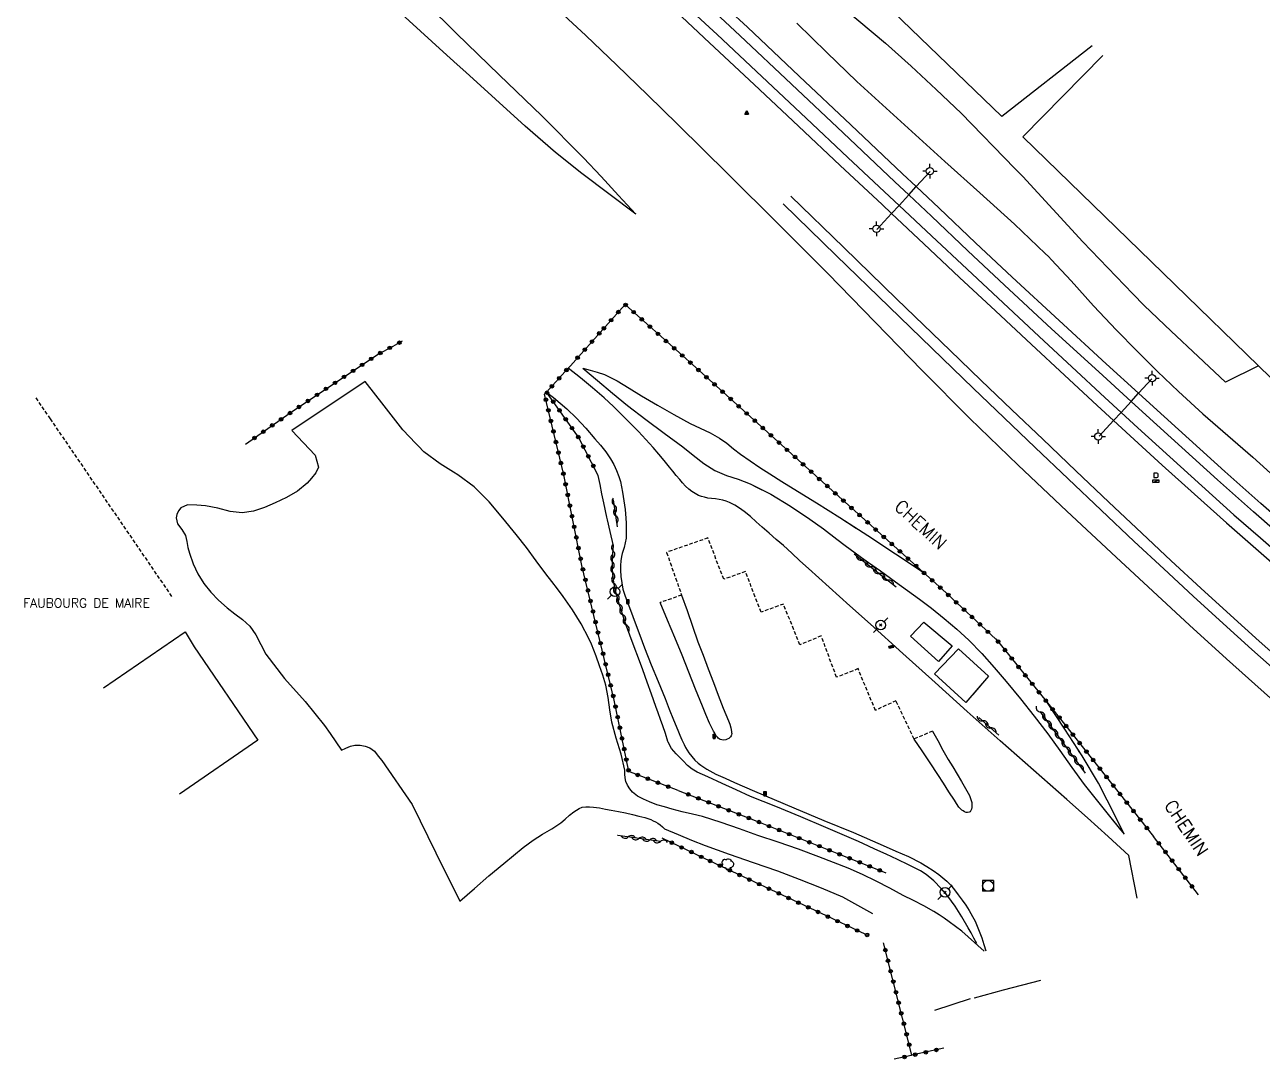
# Model space of a CAD drawing. Header units: millimetres. Extents: x 79000 to 80000, y 145084 to 146000.
# Drawn here: x 79681.4 to 79852.6, y 145706.7 to 145849.8 of the extents above; entities that cross this region are included whole.
import ezdxf
from ezdxf.enums import TextEntityAlignment as Align

# ---------------------------------------------------------------- set-up
doc = ezdxf.new("R2010")
doc.units = ezdxf.units.MM
doc.linetypes.add('DASHED', pattern=[0.75, 0.5, -0.25])
doc.layers.get('0').update_dxf_attribs({"linetype": 'CONTINUOUS'})
for name, color, linetype in [('W0008', 7, 'CONTINUOUS'), ('W0014', 7, 'CONTINUOUS'), ('W0017', 7, 'CONTINUOUS'), ('W0101', 7, 'CONTINUOUS'), ('W0104', 1, 'CONTINUOUS'), ('W0112', 1, 'DASHED'), ('W0211', 2, 'CONTINUOUS'), ('W0214', 2, 'CONTINUOUS'), ('W0300', 7, 'CONTINUOUS'), ('W0310', 3, 'CONTINUOUS'), ('W0322', 7, 'CONTINUOUS'), ('W0323', 7, 'CONTINUOUS'), ('W0401', 7, 'CONTINUOUS'), ('W0420', 7, 'CONTINUOUS'), ('W0438', 7, 'CONTINUOUS'), ('W0473', 7, 'CONTINUOUS'), ('W0610', 7, 'CONTINUOUS'), ('W0611', 7, 'CONTINUOUS'), ('W0700', 7, 'CONTINUOUS'), ('W0850', 7, 'CONTINUOUS'), ('W0982', 7, 'CONTINUOUS'), ('W0989', 7, 'CONTINUOUS')]:
    doc.layers.add(name, color=color, linetype=linetype)
doc.styles.get("Standard").update_dxf_attribs({"font": 'romans.shx', "width": 0.85})

# ---------------------------------------------------------------- blocks, each defined once
blk = doc.blocks.new('croix')
for p, q in [((-3, 0), (3, 0)), ((0, -3), (0, 3))]:
    blk.add_line(p, q)
blk = doc.blocks.new('T818')
at = {"color": 16, "linetype": 'Continuous', "xscale": 0.0001666666666666667, "yscale": 0.0001666666666666667}
blk.add_blockref('croix', (0, 0), dxfattribs=at)
blk = doc.blocks.new('T438')
for p, q in [((-0.4, 0.2), (0.4, 0.2)), ((-0.4, -0.2), (-0.4, 0.2)), ((0.15, 1.1), (-0.3, 1.1)), ((-0.3, 1.1), (-0.3, 0.5)), ((-0.3, 0.5), (0.15, 0.5)), ((0.3, 0.65), (0.3, 0.95)), ((0.4, 0.2), (0.4, -0.2))]:
    blk.add_line(p, q)
at = {"flags": 128}
for points in [[(-0.4, -0.2), (0.4, 0.2)], [(0.4, -0.2), (-0.4, -0.2)]]:
    blk.add_lwpolyline(points, dxfattribs=at)
for centre, major_axis, start_param, end_param in [((0.15, 0.95), (0.106, -0.106), 0.785398, 2.356194), ((0.15, 0.65), (0.106, 0.106), 3.926991, 5.497787)]:
    blk.add_ellipse(centre, major_axis=major_axis, ratio=1, start_param=start_param, end_param=end_param)
blk = doc.blocks.new('T610')
for p, q in [((-0.500001, 0), (-1.000002, 0)), ((0, 0.500001), (0, 1.000002)), ((0.500001, 0), (1.000002, 0)), ((0, -0.500001), (0, -1.000002))]:
    blk.add_line(p, q)
blk.add_ellipse((0, 0), major_axis=(-0.353554, 0.353554), ratio=1, start_param=3.926990817, end_param=10.2101761242)
blk = doc.blocks.new('T850')
for p, q in [((-0.25, -0.15), (0, 0.32)), ((0, 0.32), (0.25, -0.15)), ((-0.25, -0.15), (0.25, -0.15))]:
    blk.add_line(p, q)
for major_axis in [(-0.106, 0.106), (-0.0354, 0.0354), (-0.0236, 0.0236)]:
    blk.add_ellipse((0, 0), major_axis=major_axis, ratio=1, start_param=3.926991, end_param=10.210176)
blk = doc.blocks.new('t323o')
at = {"color": 0, "linetype": 'Continuous'}
for radius in [0.25, 0.15]:
    blk.add_circle((0, 0), radius, dxfattribs=at)
blk = doc.blocks.new('t310o')
at = {"color": 0, "linetype": 'Continuous'}
for centre, start, end in [((-0.5, 0.38), 216.8699, 323.1304), ((0.5, -0.37), 36.8699, 143.1303)]:
    blk.add_arc(centre, 0.625, start, end, dxfattribs=at)
blk = doc.blocks.new('T473')
for p, q in [((-0.166667, 0.166667), (0.166667, -0.166667)), ((-0.166667, -0.166667), (0.166667, 0.166667)), ((0.500001, 0.500001), (1.000002, 1.000002)), ((-1.000002, -1.000002), (-0.500001, -0.500001))]:
    blk.add_line(p, q)
blk.add_ellipse((0, 0), major_axis=(0.471405, 0.471405), ratio=1, start_param=5.4977871438, end_param=11.780972451)
blk = doc.blocks.new('T420')
for p, q in [((0.75, 0.75), (-0.75, 0.75)), ((-0.75, 0.75), (-0.75, -0.75)), ((0.75, 0.75), (0.75, -0.75)), ((0.75, -0.75), (-0.75, -0.75))]:
    blk.add_line(p, q)
blk.add_ellipse((0, 0), major_axis=(-0.53, 0.53), ratio=1, start_param=3.926991, end_param=10.210176)
blk = doc.blocks.new('T300')
for p, q in [((-0.8, 0.51), (-0.86, 0.34)), ((-0.86, 0.34), (-0.86, 0.17)), ((-0.86, 0.17), (-0.74, 0.06)), ((-0.69, 0.63), (-0.8, 0.51)), ((-0.8, -0.06), (-0.74, 0.06)), ((-0.74, 0.06), (-0.69, 0.11)), ((-0.57, 0.69), (-0.69, 0.63)), ((-0.46, 0.69), (-0.57, 0.69)), ((-0.29, 0.63), (-0.46, 0.69)), ((-0.29, 0.63), (-0.17, 0.74)), ((-0.23, 0.57), (-0.29, 0.63)), ((-0.17, 0.74), (-0.06, 0.8)), ((-0.06, 0.8), (0.06, 0.8)), ((0.06, 0.8), (0.23, 0.74)), ((0.23, 0.74), (0.34, 0.63)), ((0.34, 0.63), (0.4, 0.51)), ((0.46, 0.46), (0.34, 0.46)), ((0.4, 0.51), (0.4, 0.46)), ((0.57, 0.4), (0.46, 0.46)), ((0.57, 0.4), (0.69, 0.29)), ((0.69, 0.29), (0.74, 0.17)), ((0.74, 0.06), (0.69, -0.17)), ((0.74, 0.17), (0.74, 0.06)), ((-0.8, -0.17), (-0.8, -0.06)), ((-0.8, -0.23), (-0.8, -0.17)), ((-0.74, -0.34), (-0.8, -0.23)), ((-0.69, -0.4), (-0.74, -0.34)), ((-0.51, -0.46), (-0.69, -0.4)), ((-0.4, -0.46), (-0.51, -0.46)), ((-0.4, -0.46), (-0.34, -0.46)), ((-0.34, -0.46), (-0.34, -0.4)), ((-0.34, -0.51), (-0.34, -0.46)), ((-0.29, -0.63), (-0.34, -0.51)), ((-0.17, -0.74), (-0.29, -0.63)), ((-0.06, -0.8), (-0.17, -0.74)), ((0.06, -0.8), (-0.06, -0.8)), ((0.17, -0.74), (0.06, -0.8)), ((0.23, -0.69), (0.17, -0.74)), ((0.29, -0.46), (0.23, -0.46)), ((0.29, -0.63), (0.23, -0.69)), ((0.46, -0.4), (0.29, -0.46)), ((0.34, -0.51), (0.29, -0.63)), ((0.34, -0.51), (0.34, -0.46)), ((0.57, -0.34), (0.46, -0.4)), ((0.63, -0.29), (0.57, -0.34)), ((0.69, -0.17), (0.63, -0.29))]:
    blk.add_line(p, q)
blk = doc.blocks.new('T401')
for p, q in [((-0.3, 0.3), (0, 0.3)), ((-0.3, -0.25), (-0.3, 0.3)), ((-0.3, 0.15), (0, 0.15)), ((-0.3, 0), (0, 0)), ((0, 0.3), (0, -0.25)), ((-0.3, -0.15), (0, -0.15)), ((-0.3, -0.25), (-0.3, -0.3)), ((-0.3, -0.3), (0, -0.3)), ((0, -0.3), (0, -0.25))]:
    blk.add_line(p, q)
blk = doc.blocks.new('t322o')
at = {"color": 0, "linetype": 'Continuous'}
for radius in [0.25, 0.15]:
    blk.add_circle((0, 0), radius, dxfattribs=at)

msp = doc.modelspace()

# ---------------------------------------------------------------- linework, layer by layer
at = {"layer": 'W0008'}
msp.add_lwpolyline([(79821.88, 145717.65), (79816.73, 145716.27), (79812.72, 145715.2), (79812.72, 145715.2)], dxfattribs=at)
at = {"layer": 'W0014'}
msp.add_lwpolyline([(79812.17, 145715.07), (79807.24, 145713.49)], dxfattribs=at)
at = {"layer": 'W0017'}
for points in [[(79770.58, 145788.61), (79769.81, 145789.51), (79769.08, 145790.4), (79768.29, 145791.34), (79767.29, 145792.44), (79766.27, 145793.52), (79765.23, 145794.58), (79764.02, 145795.8), (79762.8, 145797.01), (79761.54, 145798.18), (79759.91, 145799.59), (79758.24, 145800.95), (79756.56, 145802.31)], [(79770.93, 145741.3), (79769.87, 145741.62), (79768.81, 145741.93), (79767.79, 145742.32), (79766.96, 145742.7), (79766.15, 145743.13), (79765.46, 145743.68), (79765.08, 145744.12), (79764.76, 145744.62), (79764.52, 145745.15), (79764.43, 145745.65), (79764.41, 145746.17), (79764.39, 145746.69), (79763.9, 145748.93), (79763.2, 145751.13), (79762.58, 145753.35), (79762.3, 145755.06), (79762.07, 145756.78), (79761.75, 145758.47), (79761.35, 145759.83), (79760.9, 145761.16), (79760.4, 145762.48), (79760.09, 145763.31), (79759.76, 145764.13), (79759.41, 145764.94), (79758.35, 145766.94), (79757.14, 145768.86), (79755.85, 145770.72), (79755.07, 145771.78), (79754.27, 145772.82), (79753.47, 145773.86), (79752.11, 145775.68), (79750.76, 145777.49), (79749.36, 145779.28), (79747.51, 145781.58), (79745.6, 145783.82), (79743.78, 145785.64), (79743.53, 145785.89), (79741.26, 145787.57), (79740.68, 145787.93), (79738.85, 145789.08), (79736.58, 145790.74), (79735.82, 145791.53), (79735.48, 145791.87), (79733.67, 145793.76), (79731.08, 145797.1), (79728.48, 145800.45), (79718.32, 145793.68), (79719.93, 145791.98), (79721.54, 145790.29), (79722.01, 145788.59), (79721.64, 145787.83), (79721.05, 145787.08), (79720.42, 145786.38), (79719.1, 145785.29), (79717.59, 145784.41), (79716.01, 145783.67), (79714.52, 145783.05), (79712.99, 145782.54), (79711.43, 145782.28), (79709.77, 145782.48), (79708.08, 145782.95), (79706.39, 145783.25), (79705.15, 145783.36), (79703.89, 145783.38), (79702.95, 145782.97), (79702.65, 145782.57), (79702.42, 145782.08), (79702.3, 145781.59), (79702.52, 145780.78), (79703.09, 145779.97), (79703.59, 145779.14), (79703.8, 145778.34), (79703.95, 145777.52), (79704.14, 145776.71), (79704.66, 145775.25), (79705.32, 145773.85), (79706.12, 145772.54), (79707.09, 145771.33), (79708.19, 145770.22), (79709.35, 145769.17), (79710.41, 145768.33), (79711.51, 145767.53), (79712.49, 145766.62), (79713.32, 145765.41), (79714.01, 145764.08), (79714.73, 145762.77), (79717.31, 145759.39), (79720.15, 145756.21), (79722.85, 145752.91), (79723.64, 145751.77), (79724.41, 145750.62), (79725.18, 145749.48), (79725.8, 145749.74), (79726.42, 145750.01), (79727.04, 145750.17), (79727.75, 145750.17), (79728.47, 145750.04), (79729.13, 145749.8), (79729.74, 145749.32), (79730.27, 145748.67), (79730.79, 145748.03), (79734.97, 145741.98), (79738.26, 145735.3), (79741.55, 145728.61), (79743.57, 145730.35), (79745.59, 145732.08), (79747.63, 145733.79), (79748.97, 145734.9), (79750.33, 145736), (79751.72, 145737.04), (79752.99, 145737.84), (79754.29, 145738.6), (79755.54, 145739.44), (79756.14, 145739.95), (79756.73, 145740.48), (79757.35, 145740.96), (79757.71, 145741.2), (79758.09, 145741.42), (79758.47, 145741.58), (79758.98, 145741.65), (79759.52, 145741.63), (79760.05, 145741.59), (79760.87, 145741.49), (79761.69, 145741.34), (79762.51, 145741.18), (79763.49, 145740.99), (79764.48, 145740.79), (79765.46, 145740.57), (79766.31, 145740.37), (79767.16, 145740.15), (79767.98, 145739.87), (79768.32, 145739.72), (79768.65, 145739.57), (79768.96, 145739.39), (79769.28, 145739.15), (79769.58, 145738.88), (79769.88, 145738.61)], [(79753.56, 145798.99), (79754.5, 145798.23), (79755.43, 145797.47), (79756.34, 145796.68), (79757.7, 145795.37), (79759, 145793.99), (79760.24, 145792.55), (79761, 145791.65), (79761.74, 145790.73), (79762.4, 145789.76), (79762.85, 145788.98), (79763.25, 145788.17), (79763.58, 145787.34), (79763.77, 145786.63), (79763.92, 145785.9), (79764.05, 145785.17), (79764.26, 145783.97), (79764.42, 145782.75), (79764.52, 145781.54), (79764.55, 145780.86), (79764.57, 145780.17), (79764.55, 145779.49), (79764.55, 145778.81), (79764.42, 145778.15), (79764.28, 145777.51)], [(79835.29, 145729.03), (79834.11, 145734.89), (79831.25, 145737.55), (79828.4, 145740.12), (79825.53, 145742.65), (79820.94, 145746.7), (79816.3, 145750.79), (79811.77, 145754.84), (79807.31, 145758.85), (79802.84, 145762.86), (79798.38, 145766.88), (79795.51, 145769.44), (79792.64, 145772.01), (79789.78, 145774.58), (79788.62, 145775.64), (79787.48, 145776.71), (79786.32, 145777.76), (79785.34, 145778.62), (79784.36, 145779.47), (79783.38, 145780.32), (79782.58, 145781.05), (79781.77, 145781.79), (79780.92, 145782.46), (79780.27, 145782.93), (79779.59, 145783.36), (79778.88, 145783.71), (79778.42, 145783.89), (79777.94, 145784.03), (79777.46, 145784.14), (79776.93, 145784.22), (79776.4, 145784.27), (79775.87, 145784.34), (79775.43, 145784.44), (79775.01, 145784.56), (79774.59, 145784.71), (79774.11, 145784.96), (79773.65, 145785.26), (79773.22, 145785.59), (79772.79, 145786), (79772.38, 145786.46), (79771.99, 145786.92), (79771.51, 145787.48), (79771.04, 145788.04), (79770.58, 145788.61)], [(79764.28, 145777.51), (79764.15, 145777.1), (79764.01, 145776.69), (79763.91, 145776.28), (79763.82, 145775.65), (79763.8, 145775.02), (79763.8, 145774.39), (79763.85, 145773.5), (79763.96, 145772.61), (79764.13, 145771.74), (79764.43, 145770.76), (79764.81, 145769.79), (79765.19, 145768.83), (79765.82, 145767.1), (79766.45, 145765.37), (79767.09, 145763.65), (79768.02, 145761.3), (79768.99, 145758.96), (79769.95, 145756.61), (79770.53, 145755.15), (79771.12, 145753.69), (79771.72, 145752.24), (79772, 145751.57), (79772.28, 145750.9), (79772.59, 145750.24), (79772.79, 145749.85), (79773.01, 145749.46), (79773.25, 145749.09), (79773.64, 145748.58), (79774.06, 145748.11), (79774.53, 145747.68), (79774.91, 145747.39), (79775.32, 145747.12), (79775.73, 145746.86), (79776.97, 145746.18), (79778.25, 145745.6), (79779.54, 145745.02), (79782.32, 145743.79), (79785.03, 145742.66), (79787.77, 145741.49), (79791.9, 145739.77), (79796.04, 145738.07), (79800.14, 145736.29), (79801.89, 145735.53), (79803.63, 145734.76), (79805.32, 145733.89), (79806.19, 145733.39), (79807.04, 145732.86), (79807.85, 145732.28), (79808.4, 145731.83), (79808.93, 145731.36), (79809.43, 145730.86), (79809.98, 145730.16), (79810.5, 145729.47), (79811.04, 145728.75), (79811.55, 145728.03), (79812.04, 145727.29), (79812.5, 145726.5), (79812.84, 145725.84), (79813.14, 145725.16), (79813.42, 145724.47), (79813.76, 145723.54), (79814.05, 145722.59), (79814.32, 145721.74)], [(79772.24, 145770.92), (79772.99, 145768.77), (79773.74, 145766.62), (79774.5, 145764.48), (79775.21, 145762.6), (79775.93, 145760.72), (79776.65, 145758.85), (79777.32, 145757.06), (79778.01, 145755.3), (79778.73, 145753.53), (79778.9, 145753.05), (79779.07, 145752.57), (79779.15, 145752.07), (79779.16, 145751.92), (79779.17, 145751.76), (79779.15, 145751.61), (79779.1, 145751.47), (79779.02, 145751.33), (79778.93, 145751.21), (79778.76, 145751.08), (79778.56, 145750.98), (79778.35, 145750.92), (79778.1, 145750.88), (79777.83, 145750.89), (79777.58, 145750.96), (79777.44, 145751.05), (79777.31, 145751.15), (79777.19, 145751.27), (79776.99, 145751.52), (79776.82, 145751.82), (79776.66, 145752.11), (79776.09, 145753.23), (79775.61, 145754.39), (79775.14, 145755.56), (79774.18, 145757.91), (79773.26, 145760.27), (79772.32, 145762.63), (79771.32, 145765.05), (79770.3, 145767.47), (79769.29, 145769.89)], [(79806.96, 145752.11), (79807.68, 145750.8), (79808.4, 145749.49), (79809.13, 145748.19), (79809.75, 145747.18), (79810.38, 145746.17), (79810.98, 145745.15), (79811.54, 145744.18), (79812.08, 145743.2), (79812.39, 145742.23), (79812.41, 145742.01), (79812.41, 145741.78), (79812.39, 145741.56), (79812.35, 145741.34), (79812.28, 145741.12), (79812.17, 145740.96), (79812.01, 145740.9), (79811.81, 145740.87), (79811.62, 145740.88), (79811.4, 145740.95), (79811.19, 145741.07), (79810.99, 145741.2), (79810.6, 145741.6), (79810.29, 145742.08), (79809.98, 145742.58), (79809.21, 145743.73), (79808.46, 145744.92), (79807.71, 145746.09), (79806.62, 145747.74), (79805.51, 145749.38), (79804.4, 145751.02)], [(79814.11, 145721.7), (79811.01, 145724.43), (79811.01, 145724.43), (79809.28, 145725.75), (79808.57, 145726.24), (79807.86, 145726.73), (79807.13, 145727.19), (79805.75, 145727.97), (79804.32, 145728.69), (79802.9, 145729.4), (79801.04, 145730.38), (79799.16, 145731.36), (79797.27, 145732.28), (79795.27, 145733.15), (79793.25, 145733.96), (79791.21, 145734.75), (79788.42, 145735.77), (79785.61, 145736.74), (79782.79, 145737.7), (79780.25, 145738.6), (79777.71, 145739.49), (79775.14, 145740.29), (79773.74, 145740.64), (79772.34, 145740.97), (79770.93, 145741.3)], [(79769.88, 145738.61), (79771.75, 145737.83), (79773.62, 145737.05), (79775.5, 145736.3), (79778.82, 145735.09), (79782.16, 145733.95), (79785.49, 145732.77), (79788.52, 145731.63), (79791.53, 145730.45), (79794.5, 145729.18), (79798.66, 145726.9), (79798.66, 145726.9)]]:
    msp.add_lwpolyline(points, dxfattribs=at)
at = {"layer": 'W0101'}
msp.add_lwpolyline([(79692.27, 145758.08), (79703.54, 145765.85), (79704.82, 145763.77), (79713.63, 145750.84), (79702.79, 145743.4)], dxfattribs=at)
at = {"layer": 'W0104'}
for points in [[(79816.53, 145837.11), (79798.98, 145854.08), (79804.83, 145858.77), (79786.88, 145876.54), (79792.23, 145880.72)], [(79829.06, 145846.88), (79816.53, 145837.11)], [(79882.98, 145764.38), (79878.46, 145768.73), (79864.1, 145782.96), (79868.23, 145786.92), (79852.04, 145802.63), (79840.46, 145813.86), (79819.46, 145834.3), (79830.51, 145845.54)], [(79804, 145765.32), (79805.74, 145767.17), (79809.66, 145763.9), (79807.78, 145761.74)], [(79808.34, 145761.18), (79810.53, 145763.48), (79814.72, 145759.71), (79812.53, 145757.19)]]:
    msp.add_lwpolyline(points, dxfattribs=at)
for points in [[(79807.78, 145761.74), (79803.91, 145765.23), (79805.74, 145767.17), (79809.66, 145763.9)], [(79811.58, 145756.09), (79807.24, 145760.02), (79810.53, 145763.48), (79814.72, 145759.71)]]:
    msp.add_lwpolyline(points, close=True, dxfattribs=at)
at = {"layer": 'W0112'}
for points in [[(79701.72, 145770.74), (79684.91, 145795.3), (79682.86, 145798.3)], [(79806.96, 145752.11), (79804.4, 145751.02), (79801.9, 145756.32), (79799.07, 145754.98), (79796.65, 145760.75), (79793.68, 145759.55), (79791.56, 145765.27), (79788.59, 145764.05), (79786.33, 145769.68), (79783.25, 145768.56), (79781.06, 145774.18), (79778.07, 145773.11), (79775.88, 145778.82), (79770.16, 145776.83), (79772.24, 145770.92), (79769.29, 145769.89)]]:
    msp.add_lwpolyline(points, dxfattribs=at)
at = {"layer": 'W0211'}
for points in [[(79765.9, 145823.59), (79763.5, 145826.19), (79761.1, 145828.79), (79758.68, 145831.37), (79752.91, 145837.18), (79747.02, 145842.87), (79741.12, 145848.56), (79732.61, 145857)], [(79853.71, 145756.68), (79847.63, 145762.13), (79842.5, 145766.77), (79837.42, 145771.47), (79832.35, 145776.18), (79825.56, 145782.51), (79818.79, 145788.87), (79812.11, 145795.32), (79805.52, 145801.96), (79799.01, 145808.68), (79792.46, 145815.38), (79785.59, 145822.28), (79778.68, 145829.14), (79771.74, 145835.97), (79767.51, 145840.1), (79763.27, 145844.22), (79758.98, 145848.3), (79754.1, 145852.82)], [(79788.18, 145849.99), (79792.32, 145845.96), (79796.5, 145841.95), (79800.54, 145838.24), (79804.61, 145834.55), (79808.67, 145830.86), (79813.5, 145826.54), (79818.32, 145822.21), (79822.53, 145818.17), (79823, 145817.73), (79823.43, 145817.27), (79826.16, 145814.38), (79829.25, 145810.94), (79832.4, 145807.56), (79835.21, 145804.69), (79838.07, 145801.85), (79840.97, 145799.06), (79844.36, 145795.99), (79847.8, 145792.99), (79851.25, 145789.99), (79854.7, 145786.92)], [(79758.57, 145802.32), (79760.62, 145800.58), (79762.66, 145798.84), (79764.74, 145797.14), (79767.27, 145795.19), (79769.84, 145793.29), (79772.42, 145791.4), (79773.86, 145790.27), (79775.31, 145789.14), (79776.84, 145788.16), (79778.43, 145787.48), (79780.09, 145786.93), (79781.72, 145786.32), (79784.58, 145784.87), (79787.32, 145783.21), (79790, 145781.44), (79791.88, 145780.08), (79793.73, 145778.67), (79794.89, 145777.79), (79795.58, 145777.26), (79797.66, 145775.76), (79799.75, 145774.26), (79801.84, 145772.76), (79803.51, 145771.57), (79805.17, 145770.37), (79806.8, 145769.13), (79808.57, 145767.7), (79810.31, 145766.22), (79811.98, 145764.68), (79813.76, 145762.84), (79815.47, 145760.91), (79817.15, 145758.95), (79819.11, 145756.59), (79821.02, 145754.19), (79822.89, 145751.75), (79824.59, 145749.42), (79826.25, 145747.07), (79827.95, 145744.74), (79829.77, 145742.43), (79831.62, 145740.14), (79833.48, 145737.86)], [(79852.04, 145802.63), (79847.48, 145800.38)], [(79762.82, 145777.73), (79762.36, 145779.71), (79761.98, 145781.35), (79761.9, 145781.69), (79761.46, 145783.67), (79761.21, 145784.93), (79760.96, 145786.2), (79760.72, 145787.46)], [(79782.24, 145786.05), (79784.58, 145784.87), (79787.32, 145783.21), (79790, 145781.44), (79791.88, 145780.08), (79793.73, 145778.67), (79794.89, 145777.79), (79795.58, 145777.26), (79797.66, 145775.76), (79799.75, 145774.26), (79801.84, 145772.76), (79803.51, 145771.57), (79805.17, 145770.37), (79806.8, 145769.13), (79808.57, 145767.7), (79810.31, 145766.22), (79811.98, 145764.68), (79813.76, 145762.84), (79815.47, 145760.91), (79817.15, 145758.95), (79819.11, 145756.59), (79821.02, 145754.19), (79822.89, 145751.75), (79824.59, 145749.42), (79826.25, 145747.07), (79827.95, 145744.74), (79829.77, 145742.43), (79831.62, 145740.14), (79832.98, 145738.48)], [(79781.78, 145743.08), (79779.81, 145743.99), (79777.84, 145744.89), (79775.88, 145745.81), (79775.14, 145746.13), (79774.4, 145746.45), (79773.71, 145746.84), (79773.05, 145747.38), (79772.45, 145747.99), (79771.86, 145748.61), (79771.51, 145748.97), (79771.15, 145749.33), (79770.84, 145749.71), (79770.38, 145750.6), (79770.33, 145750.68), (79770, 145751.76), (79769.66, 145752.85), (79769.33, 145753.74), (79769, 145754.63), (79768.67, 145755.52), (79768.07, 145757.21), (79767.49, 145758.9), (79766.88, 145760.59), (79766.29, 145762.18), (79765.68, 145763.78), (79765.07, 145765.37)], [(79813.09, 145722.73), (79812.69, 145723.47), (79812.29, 145724.2), (79811.89, 145724.93), (79811.02, 145726.42), (79810.11, 145727.89), (79809.09, 145729.27), (79808.16, 145730.36), (79807.16, 145731.39), (79806.06, 145732.29), (79805.28, 145732.77), (79804.46, 145733.19), (79803.63, 145733.6), (79802.09, 145734.36), (79800.53, 145735.09), (79798.96, 145735.81), (79798.1, 145736.2), (79796.71, 145736.83), (79794.46, 145737.82), (79792.2, 145738.8), (79788.74, 145740.26), (79785.26, 145741.67), (79781.78, 145743.08)]]:
    msp.add_lwpolyline(points, dxfattribs=at)
at = {"layer": 'W0214'}
for points in [[(79765.9, 145823.59), (79762.18, 145826.41), (79758.46, 145829.23), (79754.81, 145832.13), (79750.6, 145835.75), (79746.48, 145839.48), (79742.38, 145843.22), (79741.18, 145844.31), (79739.24, 145846.06), (79736.12, 145848.9), (79732.99, 145851.74), (79728.94, 145855.2), (79724.89, 145858.66), (79720.9, 145862.18), (79717.04, 145865.76), (79713.23, 145869.4), (79709.43, 145873.05), (79705.62, 145876.8), (79701.81, 145880.56), (79697.93, 145884.23), (79693.52, 145888.08), (79689.02, 145891.81), (79684.52, 145895.55)], [(79794.79, 145852.01), (79800.46, 145847.23), (79803.99, 145844.06), (79807.46, 145840.83), (79810.9, 145837.56), (79818.35, 145829.92), (79819.45, 145828.79), (79827.74, 145819.76), (79834.68, 145812.58), (79836.25, 145810.95), (79839.97, 145807.4), (79843.73, 145803.89), (79847.48, 145800.38)], [(79758.57, 145802.32), (79759.57, 145802.04), (79760.58, 145801.75), (79761.57, 145801.42), (79763.32, 145800.55), (79765, 145799.52), (79766.69, 145798.48), (79768.92, 145797.19), (79771.16, 145795.9), (79773.43, 145794.66), (79774.8, 145794), (79776.18, 145793.36), (79777.5, 145792.62), (79778.48, 145791.91), (79779.43, 145791.14), (79780.38, 145790.39), (79781.71, 145789.47), (79783.07, 145788.58), (79784.43, 145787.7), (79786.12, 145786.64), (79787.66, 145785.67), (79790.91, 145783.67), (79794.15, 145781.65), (79796.41, 145780.19)], [(79772.93, 145794.93), (79773.43, 145794.66), (79774.8, 145794), (79776.18, 145793.36), (79777.5, 145792.62), (79778.48, 145791.91), (79779.43, 145791.14), (79780.38, 145790.39), (79781.71, 145789.47), (79783.07, 145788.58), (79784.43, 145787.7), (79786.12, 145786.64), (79787.66, 145785.67), (79790.91, 145783.67), (79794.15, 145781.65), (79797.99, 145779.16), (79801.82, 145776.63), (79805.64, 145774.1)], [(79833.31, 145738.2), (79832.31, 145740.22), (79831.14, 145742.58), (79829.91, 145744.91), (79827.66, 145748.68), (79825.26, 145752.36), (79822.85, 145756.04)], [(79833.48, 145737.86), (79832.31, 145740.22), (79831.14, 145742.58), (79829.91, 145744.91), (79827.66, 145748.68), (79827.17, 145749.42)]]:
    msp.add_lwpolyline(points, dxfattribs=at)
at = {"layer": 'W0310'}
for points in [[(79763.36, 145780.38), (79762.84, 145784.08)], [(79765.07, 145765.37), (79764.64, 145766.63), (79764.2, 145767.89), (79763.79, 145769.15), (79763.48, 145770.16), (79763.19, 145771.17), (79762.96, 145772.19), (79762.83, 145772.99), (79762.74, 145773.81), (79762.68, 145774.62), (79762.69, 145775.66), (79762.75, 145776.69), (79762.82, 145777.73)], [(79796.11, 145776.62), (79801.94, 145772.06)], [(79828.1, 145746.28), (79821.88, 145754.8)], [(79813.36, 145754), (79816.15, 145751.56)], [(79769.33, 145736.86), (79763.41, 145737.68), (79763.37, 145737.69)]]:
    msp.add_lwpolyline(points, dxfattribs=at)
at = {"layer": 'W0322'}
msp.add_lwpolyline([(79760.72, 145787.46), (79757.96, 145792.75), (79755.02, 145796.92), (79753.56, 145798.99)], dxfattribs=at)
at = {"layer": 'W0323'}
for points in [[(79761.3, 145807.61), (79764.42, 145811.11), (79765.37, 145810.26), (79771.47, 145804.82), (79774.68, 145801.96), (79791.74, 145786.58), (79805.64, 145774.1), (79808.29, 145771.72), (79815.72, 145764.82)], [(79756.85, 145802.63), (79761.71, 145808.07)], [(79711.92, 145791.79), (79718.55, 145796.45), (79730.24, 145804.22), (79732.35, 145805.36), (79733.64, 145806.06)], [(79756.85, 145802.63), (79756.56, 145802.31), (79753.56, 145798.99), (79753.29, 145798.69)], [(79771.78, 145743.91), (79764.93, 145746.52), (79762.93, 145756.38), (79758.46, 145775.03), (79755.93, 145787.54), (79753.29, 145798.69)], [(79815.71, 145764.89), (79822.85, 145756.04), (79825.23, 145753.09), (79837.55, 145737.52)], [(79771.78, 145743.91), (79782.67, 145739.64), (79794.2, 145735.05), (79800.49, 145732.52)], [(79775.42, 145734.51), (79769.54, 145737.31)], [(79843.77, 145729.46), (79837.55, 145737.52)], [(79797.71, 145723.98), (79791.49, 145726.94), (79775.42, 145734.51)], [(79804.1, 145707.29), (79800.17, 145722.83)], [(79808.53, 145708.26), (79808.53, 145708.26), (79804.1, 145707.29), (79804.02, 145707.27), (79801.63, 145706.74)]]:
    msp.add_lwpolyline(points, dxfattribs=at)
at = {"layer": 'W0611'}
for points in [[(79799.27, 145821.49), (79801.28, 145823.68), (79802.32, 145824.81), (79803.66, 145826.27), (79804.7, 145827.4), (79806.63, 145829.5)], [(79830.01, 145792.89), (79832, 145795.05), (79833.04, 145796.18), (79834.43, 145797.69), (79835.47, 145798.82), (79837.31, 145800.81)]]:
    msp.add_lwpolyline(points, dxfattribs=at)
at = {"layer": 'W0700'}
for points in [[(79771, 145854.17), (79777.17, 145848.42), (79783.32, 145842.64), (79789.47, 145836.87), (79795.24, 145831.45), (79801.02, 145826.03), (79802.32, 145824.81), (79806.8, 145820.61), (79811.76, 145815.97), (79816.73, 145811.33), (79821.7, 145806.7), (79826.25, 145802.47), (79830.79, 145798.24), (79833.04, 145796.18), (79835.36, 145794.04), (79839.77, 145790.02), (79844.2, 145786.01), (79848.66, 145782.03), (79852.32, 145778.82), (79856, 145775.63)], [(79858.74, 145778.02), (79852.37, 145783.57), (79847.4, 145788), (79842.46, 145792.46), (79837.53, 145796.94), (79835.47, 145798.82), (79830.98, 145802.9), (79824.46, 145808.89), (79817.96, 145814.9), (79812.9, 145819.65), (79807.86, 145824.41), (79804.7, 145827.4), (79802.81, 145829.18), (79795.66, 145835.93), (79788.51, 145842.69), (79781.35, 145849.43), (79775.92, 145854.49)], [(79769.96, 145853.05), (79776.12, 145847.3), (79782.27, 145841.53), (79788.42, 145835.76), (79794.2, 145830.33), (79799.97, 145824.91), (79801.28, 145823.68), (79805.75, 145819.49), (79810.71, 145814.85), (79815.68, 145810.21), (79820.66, 145805.58), (79825.2, 145801.35), (79829.75, 145797.12), (79832, 145795.05), (79834.32, 145792.92), (79838.74, 145788.88), (79843.18, 145784.87), (79847.65, 145780.89), (79851.31, 145777.67), (79855, 145774.47)], [(79857.74, 145776.86), (79851.36, 145782.42), (79846.38, 145786.86), (79841.43, 145791.33), (79836.5, 145795.81), (79834.43, 145797.69), (79829.95, 145801.78), (79823.42, 145807.76), (79816.92, 145813.78), (79811.85, 145818.53), (79806.8, 145823.3), (79803.66, 145826.27), (79801.76, 145828.07), (79794.61, 145834.82), (79787.46, 145841.58), (79780.3, 145848.31), (79774.88, 145853.37)], [(79855.13, 145759.86), (79851.14, 145763.41), (79847.17, 145766.99), (79843.04, 145770.76), (79838.95, 145774.55), (79834.87, 145778.35), (79830.29, 145782.67), (79825.72, 145787.01), (79821.17, 145791.35), (79816.88, 145795.45), (79812.6, 145799.55), (79808.33, 145803.65), (79800.97, 145810.76), (79793.63, 145817.88), (79786.29, 145825)], [(79856.15, 145761), (79852.16, 145764.55), (79848.2, 145768.13), (79844.08, 145771.88), (79839.99, 145775.67), (79835.91, 145779.47), (79831.34, 145783.78), (79826.78, 145788.11), (79822.23, 145792.46), (79817.94, 145796.55), (79813.66, 145800.65), (79809.39, 145804.76), (79802.04, 145811.86), (79794.7, 145818.98), (79787.36, 145826.1)]]:
    msp.add_lwpolyline(points, dxfattribs=at)

# ---------------------------------------------------------------- block references
at = {"layer": 'W0300'}
msp.add_blockref('T300', (79778.68, 145733.67), dxfattribs=at)
at = {"layer": 'W0310'}
for p, rotation in [((79762.94, 145783.35), 98.04338917095797), ((79763.15, 145781.87), 98.04338917095797), ((79762.78, 145777.02), 86.29616575528159), ((79762.69, 145775.53), 89.66721121796054), ((79797.21, 145775.75), 321.9913619445641), ((79798.4, 145774.83), 321.9913619444169), ((79762.72, 145774.03), 93.86073262539871), ((79799.58, 145773.91), 321.9913619444169), ((79800.76, 145772.98), 321.9913619445641), ((79762.9, 145772.54), 99.15118567552715), ((79763.22, 145771.07), 106.1773916496797), ((79763.64, 145769.64), 107.1427819372666), ((79764.1, 145768.21), 107.9038170439767), ((79764.58, 145766.79), 109.115389272261), ((79821.91, 145754.76), 126.1499237574031), ((79813.89, 145753.53), 318.8097212721231), ((79815.02, 145752.54), 318.8097212721231), ((79822.79, 145753.55), 126.1499237578866), ((79823.68, 145752.34), 126.1499237578866), ((79824.56, 145751.13), 126.1499237578866), ((79825.45, 145749.92), 126.1499237574031), ((79826.33, 145748.7), 126.1499237578866), ((79827.22, 145747.49), 126.1499237574031), ((79764.86, 145737.48), 172.0245014849552), ((79766.34, 145737.27), 172.0245014849552), ((79767.83, 145737.07), 172.0245014849552), ((79769.31, 145736.86), 172.0245014849552)]:
    msp.add_blockref('t310o', p, dxfattribs=dict(at, rotation=rotation))
at = {"layer": 'W0322'}
for p, rotation in [((79753.62, 145798.91), 125.1925425399479), ((79754.48, 145797.68), 125.1925425399479), ((79755.35, 145796.46), 125.1906246671989), ((79756.21, 145795.23), 125.1906246671989), ((79757.08, 145794), 125.1906246671989), ((79757.94, 145792.78), 125.1906246671989), ((79758.64, 145791.45), 117.5613244056461), ((79759.33, 145790.12), 117.5613244056461), ((79760.03, 145788.79), 117.5613244056461)]:
    msp.add_blockref('t322o', p, dxfattribs=dict(at, rotation=rotation))
at = {"layer": 'W0323'}
for p, rotation in [((79764.49, 145811.04), 318.2505001785166), ((79763.49, 145810.06), 48.23795464847945), ((79765.61, 145810.04), 318.2832132802607), ((79761.49, 145807.82), 48.23795464847945), ((79762.49, 145808.94), 48.23795464847945), ((79766.73, 145809.04), 318.2832132802607), ((79767.85, 145808.05), 318.2832132802607), ((79733.19, 145805.82), 28.38557551106953), ((79759.85, 145805.98), 48.23795464856864), ((79760.85, 145807.1), 48.23795464856864), ((79768.97, 145807.05), 318.2832132802607), ((79770.09, 145806.05), 318.2832132802607), ((79730.55, 145804.39), 28.3896164191894), ((79731.87, 145805.11), 28.3896164191894), ((79758.85, 145804.86), 48.23795464856864), ((79771.21, 145805.05), 318.2832132802607), ((79772.33, 145804.05), 318.2712942284796), ((79728.04, 145802.76), 33.63233480907088), ((79729.29, 145803.59), 33.63233480907088), ((79757.85, 145803.75), 48.23795464856864), ((79773.45, 145803.06), 318.2712942284796), ((79725.54, 145801.1), 33.63233480907088), ((79726.79, 145801.93), 33.63233480907088), ((79755.3, 145800.91), 227.8615011931469), ((79756.31, 145802.03), 227.8615011931469), ((79774.57, 145802.06), 318.2712942284796), ((79775.68, 145801.05), 317.9592050603441), ((79723.04, 145799.44), 33.63233480907088), ((79724.29, 145800.27), 33.63233480907088), ((79754.3, 145799.8), 227.8615011931469), ((79776.8, 145800.05), 317.9592050603441), ((79777.91, 145799.04), 317.9592050603441), ((79720.55, 145797.77), 33.63233480907088), ((79721.8, 145798.61), 33.63233480907088), ((79753.47, 145797.93), 103.3292683969162), ((79779.03, 145798.04), 317.9592050603441), ((79718.06, 145796.1), 35.08877904993449), ((79719.3, 145796.94), 33.63233480907088), ((79753.82, 145796.47), 103.3292683969162), ((79780.14, 145797.04), 317.9592050603441), ((79781.25, 145796.03), 317.9592050603441), ((79715.6, 145794.38), 35.08877904993449), ((79716.83, 145795.24), 35.08877904993449), ((79754.16, 145795.01), 103.3292683969162), ((79782.37, 145795.03), 317.9592050603441), ((79783.48, 145794.02), 317.9592050603441), ((79713.15, 145792.65), 35.08877904993449), ((79714.37, 145793.51), 35.08877904993449), ((79754.51, 145793.55), 103.3292683969162), ((79784.6, 145793.02), 317.9592050603441), ((79754.85, 145792.09), 103.3292683969162), ((79755.2, 145790.63), 103.3292683969162), ((79785.71, 145792.01), 317.9592050603441), ((79786.82, 145791.01), 317.9592050603441), ((79755.54, 145789.17), 103.3292683969162), ((79787.94, 145790), 317.9592050603441), ((79789.05, 145789), 317.9592050603441), ((79755.89, 145787.71), 103.3292683969162), ((79790.17, 145787.99), 317.9592050603441), ((79791.28, 145786.99), 317.9592050603441), ((79756.19, 145786.24), 101.4209194554299), ((79792.4, 145785.99), 318.0907793707148), ((79756.49, 145784.77), 101.4209194554299), ((79793.51, 145784.99), 318.0907793707148), ((79794.63, 145783.98), 318.0907793707148), ((79756.79, 145783.3), 101.4209194554299), ((79795.74, 145782.98), 318.0907793707148), ((79796.86, 145781.98), 318.0907793707148), ((79757.08, 145781.83), 101.4209194554299), ((79757.38, 145780.36), 101.4209194554299), ((79797.98, 145780.98), 318.0907793707148), ((79757.68, 145778.89), 101.4209194554299), ((79799.09, 145779.98), 318.0907793707148), ((79800.21, 145778.97), 318.0907793707148), ((79757.97, 145777.42), 101.4209194554299), ((79801.33, 145777.97), 318.0907793707148), ((79802.44, 145776.97), 318.0907793707148), ((79758.27, 145775.95), 101.4209194554299), ((79803.56, 145775.97), 318.0907793707148), ((79804.68, 145774.97), 318.0907793707148), ((79758.59, 145774.48), 103.4690129184416), ((79805.79, 145773.96), 318.087933377612), ((79758.94, 145773.03), 103.4690129184416), ((79759.29, 145771.57), 103.4690129184416), ((79806.91, 145772.96), 318.087933377612), ((79808.02, 145771.96), 318.087933377612), ((79759.64, 145770.11), 103.4690129184416), ((79809.13, 145770.94), 317.0829284090296), ((79810.23, 145769.92), 317.0829284090296), ((79759.99, 145768.65), 103.4690129184416), ((79811.32, 145768.9), 317.0829284090296), ((79760.34, 145767.19), 103.4690129184416), ((79812.42, 145767.88), 317.0829284090296), ((79813.52, 145766.86), 317.0829284090296), ((79760.68, 145765.73), 103.4690129184416), ((79814.62, 145765.84), 317.0829284090296), ((79761.03, 145764.27), 103.4690129184416), ((79816.03, 145764.49), 308.9115662999151), ((79816.98, 145763.32), 308.9115662999151), ((79761.38, 145762.81), 103.4690129184416), ((79761.73, 145761.36), 103.4690129184416), ((79817.92, 145762.15), 308.9115662999151), ((79762.08, 145759.9), 103.4690129184416), ((79818.86, 145760.99), 308.9115662999151), ((79819.8, 145759.82), 308.9115662999151), ((79762.43, 145758.44), 103.4690129184416), ((79820.75, 145758.65), 308.9115662999151), ((79762.78, 145756.98), 103.4690129184416), ((79821.69, 145757.48), 308.9115662999151), ((79822.63, 145756.32), 308.9115662999151), ((79763.1, 145755.51), 101.5266477833479), ((79823.57, 145755.15), 308.909913844513), ((79763.4, 145754.04), 101.5266477833479), ((79824.51, 145753.98), 308.909913844513), ((79825.45, 145752.81), 308.3389202703256), ((79763.7, 145752.57), 101.5266477833479), ((79764, 145751.1), 101.5266477833479), ((79826.38, 145751.64), 308.3389202703256), ((79764.3, 145749.63), 101.5266477833479), ((79827.31, 145750.46), 308.3389202703256), ((79828.25, 145749.28), 308.3389202703256), ((79764.6, 145748.17), 101.5266477833479), ((79829.18, 145748.11), 308.3389202703256), ((79764.9, 145746.7), 101.5266477833479), ((79766.17, 145746.05), 159.0978494470966), ((79830.11, 145746.93), 308.3389202703256), ((79767.57, 145745.52), 159.0978494470966), ((79768.97, 145744.98), 159.0978494470966), ((79770.38, 145744.45), 159.0978494470966), ((79831.04, 145745.75), 308.3389202703256), ((79831.97, 145744.58), 308.3389202703256), ((79773.17, 145743.36), 338.580593098461), ((79774.57, 145742.81), 338.580593098461), ((79832.9, 145743.4), 308.3389202703256), ((79775.97, 145742.27), 338.580593098461), ((79777.36, 145741.72), 338.580593098461), ((79778.76, 145741.17), 338.580593098461), ((79833.83, 145742.23), 308.3389202703256), ((79834.76, 145741.05), 308.3389202703256), ((79780.16, 145740.62), 338.580593098461), ((79781.55, 145740.08), 338.580593098461), ((79782.95, 145739.53), 338.303138483876), ((79835.69, 145739.87), 308.3389202703256), ((79784.34, 145738.97), 338.303138483876), ((79785.74, 145738.42), 338.303138483876), ((79787.13, 145737.86), 338.303138483876), ((79788.52, 145737.31), 338.303138483876), ((79836.62, 145738.7), 308.3389202703256), ((79770.89, 145736.67), 154.5752084238127), ((79772.25, 145736.02), 154.5752084238127), ((79789.92, 145736.75), 338.303138483876), ((79791.31, 145736.2), 338.303138483876), ((79792.7, 145735.64), 338.303138483876), ((79838.27, 145736.58), 127.628129186554), ((79773.6, 145735.38), 154.5752084238127), ((79774.96, 145734.73), 154.5752084238127), ((79776.19, 145734.15), 154.7549277456806), ((79794.1, 145735.09), 338.303138483876), ((79795.49, 145734.53), 338.275474620895), ((79796.88, 145733.97), 338.275474620895), ((79839.19, 145735.4), 127.628129186554), ((79840.1, 145734.21), 127.628129186554), ((79777.54, 145733.51), 154.7549277456806), ((79778.9, 145732.87), 154.7549277456806), ((79780.26, 145732.23), 154.7549277456806), ((79798.27, 145733.41), 338.275474620895), ((79799.66, 145732.85), 338.275474620895), ((79841.02, 145733.02), 127.628129186554), ((79781.61, 145731.59), 154.7549277456806), ((79782.97, 145730.95), 154.7549277456806), ((79841.93, 145731.83), 127.628129186554), ((79842.85, 145730.64), 127.628129186554), ((79784.33, 145730.31), 154.7549277456806), ((79785.69, 145729.67), 154.7549277456806), ((79787.04, 145729.03), 154.7549277456806), ((79788.4, 145728.39), 154.7549277456806), ((79789.76, 145727.75), 154.7549277456806), ((79791.11, 145727.11), 154.7549277456806), ((79792.47, 145726.47), 154.8384242650598), ((79793.82, 145725.83), 154.8384242650598), ((79795.18, 145725.18), 154.8384242650598), ((79796.53, 145724.54), 154.8384242650598), ((79797.9, 145723.93), 154.8384242650598), ((79800.43, 145721.83), 104.1806848498439), ((79800.79, 145720.37), 104.1806848498439), ((79801.16, 145718.92), 104.1806848498439), ((79801.53, 145717.47), 104.1806848498439), ((79801.9, 145716.01), 104.1806848498439), ((79802.26, 145714.56), 104.1806848498439), ((79802.63, 145713.1), 104.1806848498439), ((79803, 145711.65), 104.1806848498439), ((79803.37, 145710.19), 104.1806848498439), ((79803.73, 145708.74), 104.1806848498439), ((79803.09, 145707.06), 192.4134095575626), ((79804.56, 145707.39), 192.3993068558588), ((79806.02, 145707.71), 192.3993068558588), ((79807.49, 145708.03), 192.3993068558588)]:
    msp.add_blockref('t323o', p, dxfattribs=dict(at, rotation=rotation))
at = {"layer": 'W0401'}
for p in [(79764.95, 145769.99), (79776.89, 145751.41), (79783.93, 145743.44)]:
    msp.add_blockref('T401', p, dxfattribs=at)
at = {"layer": 'W0401', "rotation": 105.0545831908922}
msp.add_blockref('T401', (79801.22, 145763.92), dxfattribs=at)
at = {"layer": 'W0420'}
msp.add_blockref('T420', (79814.64, 145730.71), dxfattribs=at)
at = {"layer": 'W0438'}
msp.add_blockref('T438', (79837.86, 145786.67), dxfattribs=at)
at = {"layer": 'W0473'}
for p in [(79763.01, 145771.38), (79799.78, 145766.77), (79808.69, 145729.82)]:
    msp.add_blockref('T473', p, dxfattribs=at)
at = {"layer": 'W0610'}
for p in [(79806.6, 145829.54), (79799.21, 145821.56), (79837.33, 145800.92), (79829.89, 145792.85)]:
    msp.add_blockref('T610', p, dxfattribs=at)
at = {"layer": 'W0611'}
for p, rotation in [((79806.63, 145829.5), 317.4242958464815), ((79804.7, 145827.4), 317.4242958464815), ((79803.66, 145826.27), 317.4366482435955), ((79801.28, 145823.68), 317.4366482435955), ((79802.32, 145824.81), 317.4080263358785), ((79799.27, 145821.49), 317.427953412782), ((79837.31, 145800.81), 317.3299982548003), ((79834.43, 145797.69), 317.3308281227845), ((79835.47, 145798.82), 317.3299982548003), ((79833.04, 145796.18), 317.3220615749847), ((79832, 145795.05), 317.3308281227845), ((79830.01, 145792.89), 317.3215322353241)]:
    msp.add_blockref('T818', p, dxfattribs=dict(at, rotation=rotation))
at = {"layer": 'W0850'}
msp.add_blockref('T850', (79781.26, 145837.59), dxfattribs=at)

# ---------------------------------------------------------------- texts
at = {"layer": 'W0982'}
msp.add_text('FAUBOURG DE MAIRE', height=1.25, dxfattribs=at).set_placement((79689.91, 145769.83), align=Align.MIDDLE_CENTER)
at = {"layer": 'W0989'}
for rotation, p in [(317.1415, (79805.31, 145780.66)), (303.8699, (79842.08, 145738.72))]:
    msp.add_text('CHEMIN', height=1.75, rotation=rotation, dxfattribs=at).set_placement(p, align=Align.MIDDLE_CENTER)

doc.saveas('drawing.dxf')
